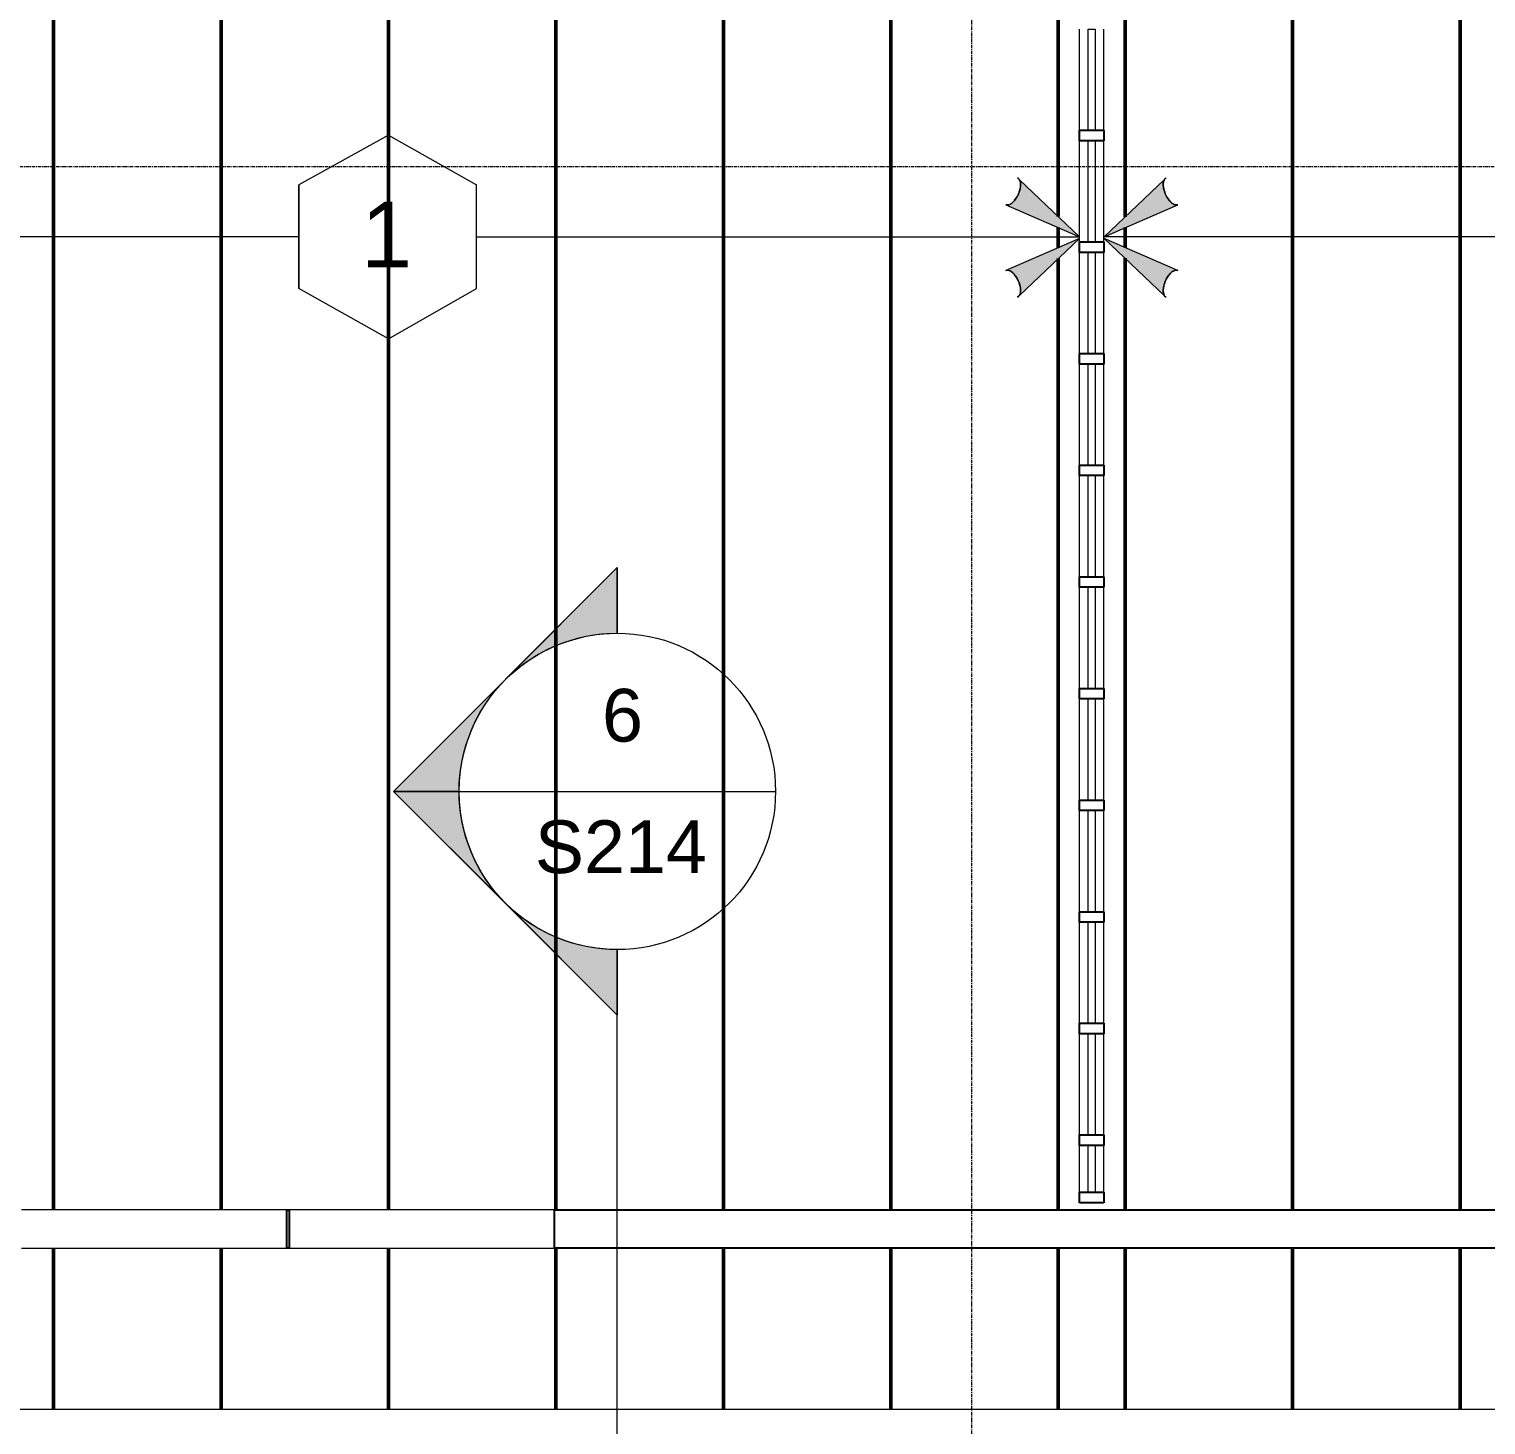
# Model space of a CAD drawing. Header units: inches. Extents: x -4036 to -1914, y 2 to 12338.
# Drawn here: x -3289.4 to -3080.6, y 9986.3 to 10186.3 of the extents above; entities that cross this region are included whole.
import ezdxf

# ---------------------------------------------------------------- set-up
doc = ezdxf.new("R2010")
doc.units = ezdxf.units.IN
doc.header["$MEASUREMENT"] = 0
doc.linetypes.add('Línea de rejilla', pattern=[0.875, 0.5, -0.125, 0.125, -0.125])
for name, color, linetype, lineweight in [('A-ANNO-NOTE', 131, 'Continuous', 9), ('A-DETL-GENF', 92, 'Continuous', 9), ('A-GLAZ-CURT', 52, 'Continuous', 9), ('A-GLAZ-CWMG', 51, 'Continuous', 9), ('G-ANNO-SYMB', 111, 'Continuous', 9), ('I-WALL', 2, 'Continuous', 9), ('S-BEAM', 12, 'Continuous', 9), ('S-BEAM-ANLY', 10, 'Continuous', 50), ('S-GRID', 1, 'Continuous', 9)]:
    doc.layers.add(name, color=color, linetype=linetype, lineweight=lineweight)
doc.styles.add('Arial', font='arial.ttf', dxfattribs={"height": 9.448819})
doc.styles.add('Arial_2', font='arial.ttf', dxfattribs={"height": 7.559055})

# ---------------------------------------------------------------- blocks, each defined once
blk = doc.blocks.new('System Panel - PlyWood-1273769-FRAMING PLAN - 2ND FLOOR')
at = {"layer": 'A-GLAZ-CURT', "lineweight": 18}
for p, q in [((-3.3625, -0.5), (-3.3625, 0.5)), ((-3.3625, 0.5), (3.3625, 0.5)), ((3.3625, 0.5), (3.3625, -0.5)), ((3.3625, -0.5), (-3.3625, -0.5))]:
    blk.add_line(p, q, dxfattribs=at)
blk = doc.blocks.new('System Panel - PlyWood-764931-FRAMING PLAN - 2ND FLOOR')
at = {"layer": 'A-GLAZ-CURT', "lineweight": 18}
for p, q in [((-7.25, -0.5), (-7.25, 0.5)), ((-7.25, 0.5), (7.25, 0.5)), ((7.25, 0.5), (7.25, -0.5)), ((7.25, -0.5), (-7.25, -0.5))]:
    blk.add_line(p, q, dxfattribs=at)
blk = doc.blocks.new('Rectangular Mullion - 3 1_2_-735852-FRAMING PLAN - 2ND FLOOR')
at = {"layer": 'A-GLAZ-CWMG'}
for p, q in [((-2937.27, 10357.29), (-2937.27, 10342.79)), ((-2933.77, 10357.29), (-2933.77, 10342.79))]:
    blk.add_line(p, q, dxfattribs=at)
blk = doc.blocks.new('Rectangular Mullion - 3 1_2_-735861-FRAMING PLAN - 2ND FLOOR')
at = {"layer": 'A-GLAZ-CWMG', "lineweight": 25}
for p, q in [((-1.5, 1.75), (0, 1.75)), ((-1.5, -1.75), (-1.5, 1.75)), ((0, 1.75), (0, -1.75)), ((0, -1.75), (-1.5, -1.75))]:
    blk.add_line(p, q, dxfattribs=at)
blk = doc.blocks.new('Rectangular Mullion - 3 1_2_-735856-FRAMING PLAN - 2ND FLOOR')
at = {"layer": 'A-GLAZ-CWMG', "lineweight": 25}
for p, q in [((0.75, 1.75), (-0.75, 1.75)), ((-0.75, 1.75), (-0.75, -1.75)), ((0.75, -1.75), (0.75, 1.75)), ((-0.75, -1.75), (0.75, -1.75))]:
    blk.add_line(p, q, dxfattribs=at)
blk = doc.blocks.new('TRUSS - 22_-V69-FRAMING PLAN - 2ND FLOOR')
at = {"layer": 'S-BEAM'}
for p, q in [((12.79, 0), (-183.8, 0)), ((17.25, 0), (14.36, 0)), ((155.15, 0), (18.81, 0)), ((183.8, 0), (160.65, 0))]:
    blk.add_line(p, q, dxfattribs=at)
blk = doc.blocks.new('TRUSS - 22_-1469617-FRAMING PLAN - 2ND FLOOR')
at = {"layer": 'S-BEAM'}
for p, q in [((155.15, 0), (-183.8, 0)), ((183.8, 0), (160.65, 0))]:
    blk.add_line(p, q, dxfattribs=at)
blk = doc.blocks.new('TRUSS - 22_-V68-FRAMING PLAN - 2ND FLOOR')
at = {"layer": 'S-BEAM'}
for p, q in [((164.15, 0), (-192.8, 0)), ((192.8, 0), (169.64, 0))]:
    blk.add_line(p, q, dxfattribs=at)
blk = doc.blocks.new('TRUSS - 22_-V51-FRAMING PLAN - 2ND FLOOR')
at = {"layer": 'S-BEAM'}
for p, q in [((164.15, 0), (-192.8, 0)), ((192.8, 0), (169.65, 0))]:
    blk.add_line(p, q, dxfattribs=at)
blk = doc.blocks.new('TRUSS - 22_-V72-FRAMING PLAN - 2ND FLOOR')
at = {"layer": 'S-BEAM'}
for p, q in [((12.84, 0), (-183.8, 0)), ((17.22, 0), (14.38, 0)), ((155.15, 0), (18.76, 0)), ((183.8, 0), (160.65, 0))]:
    blk.add_line(p, q, dxfattribs=at)
blk = doc.blocks.new('Rectangular Mullion - 3 1_2_-1273768-FRAMING PLAN - 2ND FLOOR')
at = {"layer": 'A-GLAZ-CWMG'}
for p, q in [((-3138.87, 10019.59), (-3138.87, 10026.31)), ((-3135.37, 10019.59), (-3135.37, 10026.31))]:
    blk.add_line(p, q, dxfattribs=at)
blk = doc.blocks.new('Rectangular Mullion - 3 1_2_-735837-FRAMING PLAN - 2ND FLOOR')
at = {"layer": 'A-GLAZ-CWMG', "lineweight": 25}
for p, q in [((0.75, 1.75), (-0.75, 1.75)), ((-0.75, 1.75), (-0.75, -1.75)), ((0.75, -1.75), (0.75, 1.75)), ((-0.75, -1.75), (0.75, -1.75))]:
    blk.add_line(p, q, dxfattribs=at)
blk = doc.blocks.new('TRUSSES - TRUSSES-1143716-FRAMING PLAN - 2ND FLOOR')
at = {"layer": 'A-DETL-GENF'}
h = blk.add_hatch(color=256, dxfattribs=at)
h.paths.add_polyline_path([(-90.4, 8.4), (-99, 0.23), (-88.64, 4.79), (-88.85, 4.81), (-89.08, 4.9), (-89.31, 5.06), (-89.77, 5.53), (-90.16, 6.17), (-90.43, 6.89), (-90.55, 7.59), (-90.49, 8.17)], flags=0)
h.paths.add_polyline_path([(-99, 0), (-90.4, -8.17), (-90.49, -7.95), (-90.54, -7.68), (-90.51, -7.02), (-90.31, -6.3), (-89.98, -5.61), (-89.55, -5.04), (-89.08, -4.68), (-88.85, -4.59), (-88.64, -4.56), (-88.45, -4.6), (-97.32, -0.73)], flags=0)
h = blk.add_hatch(color=256, dxfattribs=at)
h.paths.add_polyline_path([(90.4, 8.4), (90.49, 8.17), (90.54, 7.9), (90.51, 7.25), (90.31, 6.53), (89.98, 5.84), (89.55, 5.27), (89.08, 4.9), (88.85, 4.81), (88.64, 4.79), (88.45, 4.83), (99, 0.23), (95.51, 3.55)], flags=0)
h.paths.add_polyline_path([(99, 0), (88.64, -4.56), (88.85, -4.59), (89.08, -4.68), (89.31, -4.83), (89.77, -5.31), (90.16, -5.95), (90.43, -6.66), (90.55, -7.36), (90.49, -7.95), (90.4, -8.17), (98.23, -0.73)], flags=0)
for p, q in [((0, 14.61), (-12.61, 7.43)), ((0, 14.61), (12.85, 7.43)), ((-90.4, 8.4), (-99, 0.23)), ((-90.4, 8.4), (-90.12, 8.66)), ((90.4, 8.4), (90.12, 8.66)), ((99, 0.23), (90.4, 8.4)), ((-12.61, 7.43), (-12.61, -7.43)), ((12.85, -7.43), (12.85, 7.43)), ((12.85, 7.43), (12.85, -7.43)), ((-99, 0.23), (-88.45, 4.83)), ((88.45, 4.83), (99, 0.23)), ((-99, 0), (-90.4, -8.17)), ((-88.45, -4.6), (-99, 0)), ((-12.61, 0), (-99, 0)), ((12.85, 0), (99, 0)), ((99, 0), (88.45, -4.6)), ((90.4, -8.17), (99, 0)), ((-90.4, -8.17), (-90.12, -8.43)), ((0, -14.56), (-12.61, -7.43)), ((0, -14.56), (12.85, -7.43)), ((90.4, -8.17), (90.12, -8.43))]:
    blk.add_line(p, q, dxfattribs=at)
for centre, major_axis, start_param, end_param in [((-89.29, 6.74), (-0.84, 1.91), 0, 0.515859), ((89.29, 6.74), (0.84, 1.91), 5.767326, 6.283185), ((-89.29, 6.74), (-0.84, 1.91), 0.527907, 1.031328), ((-89.29, 6.74), (-0.84, 1.91), 1.058732, 1.553534), ((-89.29, 6.74), (-0.84, 1.91), 1.586991, 2.08013), ((89.29, 6.74), (0.84, 1.91), 4.203055, 4.696194), ((89.29, 6.74), (0.84, 1.91), 4.729651, 5.224453), ((89.29, 6.74), (0.84, 1.91), 5.251857, 5.755279), ((-89.29, 6.74), (-0.84, 1.91), 2.111632, 2.609761), ((-89.29, 6.74), (-0.84, 1.91), 2.630892, 3.141593), ((89.29, 6.74), (0.84, 1.91), 3.141593, 3.652293), ((89.29, 6.74), (0.84, 1.91), 3.673425, 4.171554), ((-89.29, -6.52), (0.84, 1.91), 1.588058, 2.082861), ((-89.29, -6.52), (0.84, 1.91), 1.061463, 1.554602), ((-89.29, -6.52), (0.84, 1.91), 0.531832, 1.029961), ((-89.29, -6.52), (0.84, 1.91), 0, 0.5107), ((89.29, -6.52), (-0.84, 1.91), 5.772485, 6.283185), ((89.29, -6.52), (-0.84, 1.91), 5.253224, 5.751353), ((89.29, -6.52), (-0.84, 1.91), 4.728584, 5.221723), ((89.29, -6.52), (-0.84, 1.91), 4.200325, 4.695127), ((-89.29, -6.52), (0.84, 1.91), 2.110265, 2.613686), ((-89.29, -6.52), (0.84, 1.91), 2.625734, 3.141593), ((89.29, -6.52), (-0.84, 1.91), 3.141593, 3.657452), ((89.29, -6.52), (-0.84, 1.91), 3.669499, 4.172921)]:
    blk.add_ellipse(centre, major_axis=major_axis, ratio=0.493649, start_param=start_param, end_param=end_param, dxfattribs=at)
for points, knots in [([(-88.45, 4.83), (-88.51, 4.81), (-88.64, 4.78), (-88.85, 4.8), (-89.08, 4.89), (-89.39, 5.1), (-89.78, 5.5), (-90.18, 6.16), (-90.48, 6.96), (-90.58, 7.64), (-90.52, 8.12), (-90.45, 8.31), (-90.4, 8.4)], [0, 0, 0, 0, 0.066667, 0.133333, 0.2, 0.266667, 0.4, 0.533333, 0.666667, 0.833333, 0.916667, 1, 1, 1, 1]), ([(90.4, 8.4), (90.44, 8.33), (90.5, 8.18), (90.56, 7.82), (90.54, 7.26), (90.34, 6.52), (90.01, 5.84), (89.61, 5.3), (89.19, 4.94), (88.86, 4.79), (88.61, 4.78), (88.51, 4.81), (88.45, 4.83)], [0, 0, 0, 0, 0.066667, 0.133333, 0.266667, 0.4, 0.533333, 0.65, 0.766667, 0.883333, 0.941667, 1, 1, 1, 1]), ([(-90.4, -8.17), (-90.44, -8.1), (-90.5, -7.96), (-90.56, -7.59), (-90.54, -7.03), (-90.34, -6.3), (-90.01, -5.62), (-89.61, -5.08), (-89.19, -4.71), (-88.86, -4.57), (-88.61, -4.55), (-88.51, -4.58), (-88.45, -4.6)], [0, 0, 0, 0, 0.066667, 0.133333, 0.266667, 0.4, 0.533333, 0.65, 0.766667, 0.883333, 0.941667, 1, 1, 1, 1]), ([(88.45, -4.6), (88.51, -4.58), (88.64, -4.55), (88.85, -4.57), (89.08, -4.67), (89.39, -4.87), (89.78, -5.28), (90.18, -5.93), (90.48, -6.73), (90.58, -7.41), (90.52, -7.9), (90.45, -8.09), (90.4, -8.17)], [0, 0, 0, 0, 0.066667, 0.133333, 0.2, 0.266667, 0.4, 0.533333, 0.666667, 0.833333, 0.916667, 1, 1, 1, 1])]:
    blk.add_open_spline(points, degree=3, knots=knots, dxfattribs=at)
blk = doc.blocks.new('TRUSSES - TRUSSES-V115-FRAMING PLAN - 2ND FLOOR')
at = {"layer": 'A-DETL-GENF'}
h = blk.add_hatch(color=256, dxfattribs=at)
h.paths.add_polyline_path([(-90.45, 8.4), (-99.05, 0.23), (-88.69, 4.79), (-88.9, 4.81), (-89.13, 4.9), (-89.36, 5.06), (-89.82, 5.53), (-90.21, 6.17), (-90.48, 6.89), (-90.6, 7.59), (-90.54, 8.17)], flags=0)
h.paths.add_polyline_path([(-99.05, 0), (-90.45, -8.17), (-90.54, -7.95), (-90.59, -7.68), (-90.56, -7.02), (-90.36, -6.3), (-90.03, -5.61), (-89.6, -5.04), (-89.13, -4.68), (-88.9, -4.59), (-88.69, -4.56), (-88.5, -4.6), (-96.3, -1.2)], flags=0)
h = blk.add_hatch(color=256, dxfattribs=at)
h.paths.add_polyline_path([(90.45, 8.4), (90.54, 8.17), (90.59, 7.9), (90.56, 7.25), (90.36, 6.53), (90.03, 5.84), (89.6, 5.27), (89.13, 4.9), (88.9, 4.81), (88.69, 4.79), (88.5, 4.83), (99.05, 0.23), (95.27, 3.82)], flags=0)
h.paths.add_polyline_path([(99.05, 0), (88.69, -4.56), (88.9, -4.59), (89.13, -4.68), (89.36, -4.83), (89.82, -5.31), (90.21, -5.95), (90.48, -6.66), (90.6, -7.36), (90.54, -7.95), (90.45, -8.17), (95.27, -3.59)], flags=0)
for p, q in [((0, 14.61), (-12.61, 7.43)), ((0, 14.61), (12.85, 7.43)), ((-90.45, 8.4), (-99.05, 0.23)), ((-90.45, 8.4), (-90.17, 8.66)), ((90.45, 8.4), (90.17, 8.66)), ((99.05, 0.23), (90.45, 8.4)), ((-12.61, 7.43), (-12.61, -7.43)), ((12.85, -7.43), (12.85, 7.43)), ((12.85, 7.43), (12.85, -7.43)), ((-99.05, 0.23), (-88.5, 4.83)), ((88.5, 4.83), (99.05, 0.23)), ((-99.05, 0), (-90.45, -8.17)), ((-88.5, -4.6), (-99.05, 0)), ((-12.61, 0), (-99.05, 0)), ((12.85, 0), (99.05, 0)), ((99.05, 0), (88.5, -4.6)), ((90.45, -8.17), (99.05, 0)), ((-90.45, -8.17), (-90.17, -8.43)), ((0, -14.56), (-12.61, -7.43)), ((0, -14.56), (12.85, -7.43)), ((90.45, -8.17), (90.17, -8.43))]:
    blk.add_line(p, q, dxfattribs=at)
for centre, major_axis, start_param, end_param in [((-89.34, 6.74), (-0.84, 1.91), 0, 0.515859), ((89.34, 6.74), (0.84, 1.91), 5.767326, 6.283185), ((-89.34, 6.74), (-0.84, 1.91), 0.527907, 1.031328), ((-89.34, 6.74), (-0.84, 1.91), 1.058732, 1.553534), ((-89.34, 6.74), (-0.84, 1.91), 1.586991, 2.08013), ((89.34, 6.74), (0.84, 1.91), 4.203055, 4.696194), ((89.34, 6.74), (0.84, 1.91), 4.729651, 5.224453), ((89.34, 6.74), (0.84, 1.91), 5.251857, 5.755279), ((-89.34, 6.74), (-0.84, 1.91), 2.111632, 2.609761), ((-89.34, 6.74), (-0.84, 1.91), 2.630892, 3.141593), ((89.34, 6.74), (0.84, 1.91), 3.141593, 3.652293), ((89.34, 6.74), (0.84, 1.91), 3.673425, 4.171554), ((-89.34, -6.52), (0.84, 1.91), 1.588058, 2.082861), ((-89.34, -6.52), (0.84, 1.91), 1.061463, 1.554602), ((-89.34, -6.52), (0.84, 1.91), 0.531832, 1.029961), ((-89.34, -6.52), (0.84, 1.91), 0, 0.5107), ((89.34, -6.52), (-0.84, 1.91), 5.772485, 6.283185), ((89.34, -6.52), (-0.84, 1.91), 5.253224, 5.751353), ((89.34, -6.52), (-0.84, 1.91), 4.728584, 5.221723), ((89.34, -6.52), (-0.84, 1.91), 4.200325, 4.695127), ((-89.34, -6.52), (0.84, 1.91), 2.110265, 2.613686), ((-89.34, -6.52), (0.84, 1.91), 2.625734, 3.141593), ((89.34, -6.52), (-0.84, 1.91), 3.141593, 3.657452), ((89.34, -6.52), (-0.84, 1.91), 3.669499, 4.172921)]:
    blk.add_ellipse(centre, major_axis=major_axis, ratio=0.493649, start_param=start_param, end_param=end_param, dxfattribs=at)
for points, knots in [([(-88.5, 4.83), (-88.56, 4.81), (-88.69, 4.78), (-88.9, 4.8), (-89.13, 4.89), (-89.44, 5.1), (-89.83, 5.5), (-90.23, 6.16), (-90.53, 6.96), (-90.63, 7.64), (-90.57, 8.12), (-90.5, 8.31), (-90.45, 8.4)], [0, 0, 0, 0, 0.066667, 0.133333, 0.2, 0.266667, 0.4, 0.533333, 0.666667, 0.833333, 0.916667, 1, 1, 1, 1]), ([(90.45, 8.4), (90.49, 8.33), (90.55, 8.18), (90.61, 7.82), (90.59, 7.26), (90.39, 6.52), (90.06, 5.84), (89.66, 5.3), (89.24, 4.94), (88.91, 4.79), (88.66, 4.78), (88.56, 4.81), (88.5, 4.83)], [0, 0, 0, 0, 0.066667, 0.133333, 0.266667, 0.4, 0.533333, 0.65, 0.766667, 0.883333, 0.941667, 1, 1, 1, 1]), ([(-90.45, -8.17), (-90.49, -8.1), (-90.55, -7.96), (-90.61, -7.59), (-90.59, -7.03), (-90.39, -6.3), (-90.06, -5.62), (-89.66, -5.08), (-89.24, -4.71), (-88.91, -4.57), (-88.66, -4.55), (-88.56, -4.58), (-88.5, -4.6)], [0, 0, 0, 0, 0.066667, 0.133333, 0.266667, 0.4, 0.533333, 0.65, 0.766667, 0.883333, 0.941667, 1, 1, 1, 1]), ([(88.5, -4.6), (88.56, -4.58), (88.69, -4.55), (88.9, -4.57), (89.13, -4.67), (89.44, -4.87), (89.83, -5.28), (90.23, -5.93), (90.53, -6.73), (90.63, -7.41), (90.57, -7.9), (90.5, -8.09), (90.45, -8.17)], [0, 0, 0, 0, 0.066667, 0.133333, 0.2, 0.266667, 0.4, 0.533333, 0.666667, 0.833333, 0.916667, 1, 1, 1, 1])]:
    blk.add_open_spline(points, degree=3, knots=knots, dxfattribs=at)
blk = doc.blocks.new('Vista de diseño - Extremo inicial de sección - Rellenado-1561-FRAMING PLAN - 2ND FLOOR')
at = {"layer": 'G-ANNO-SYMB'}
h = blk.add_hatch(color=256, dxfattribs=at)
edge = h.paths.add_edge_path(flags=0)
edge.add_line((-0.2362, 0.3341), (-0.2362, 0.2362))
edge.add_arc((-0.2362, 0), 0.2362, 90, 135)
edge.add_line((-0.4033, 0.167), (-0.2362, 0.3341))
h = blk.add_hatch(color=256, dxfattribs=at)
edge = h.paths.add_edge_path(flags=0)
edge.add_line((-0.2362, 0.3341), (-0.0692, 0.167))
edge.add_arc((-0.2362, 0), 0.2362, 45, 90)
edge.add_line((-0.2362, 0.2362), (-0.2362, 0.3341))
h = blk.add_hatch(color=256, dxfattribs=at)
edge = h.paths.add_edge_path(flags=0)
edge.add_line((-0.5703, 0), (-0.4033, 0.167))
edge.add_arc((-0.2362, 0), 0.2362, 135, 180)
edge.add_line((-0.4724, 0), (-0.5703, 0))
h = blk.add_hatch(color=256, dxfattribs=at)
edge = h.paths.add_edge_path(flags=0)
edge.add_line((0.0978, 0), (0, 0))
edge.add_arc((-0.2362, 0), 0.2362, 360, 405)
edge.add_line((-0.0692, 0.167), (0.0978, 0))
for p, q in [((-0.2362, 0.3341), (-0.5703, 0)), ((-0.2362, 0.3341), (-0.4033, 0.167)), ((-0.2362, 0.3341), (0.0978, 0)), ((-0.2362, 0.2362), (-0.2362, 0.3341)), ((-0.2362, 0.3341), (-0.2362, 0.2362)), ((-0.0692, 0.167), (-0.2362, 0.3341)), ((-0.4033, 0.167), (-0.5703, 0)), ((0.0978, 0), (-0.0692, 0.167)), ((-0.5703, 0), (-0.4724, 0)), ((0, 0), (0.0978, 0)), ((-0.4724, 0), (-0.5703, 0)), ((0, 0), (0.0978, 0))]:
    blk.add_line(p, q, dxfattribs=at)
for start, end in [(360, 180), (90, 135), (45, 90), (135, 180), (360, 45), (180, 360)]:
    blk.add_arc((-0.2362, 0), 0.2362, start, end, dxfattribs=at)

msp = doc.modelspace()

# ---------------------------------------------------------------- linework, layer by layer
at = {"layer": 'G-ANNO-SYMB'}
for p, q in [((-3227.8, 10077.06), (-3182.45, 10077.06)), ((-3205.12, 9972.51), (-3205.12, 10054.38))]:
    msp.add_line(p, q, dxfattribs=at)
at = {"layer": 'I-WALL'}
for p, q in [((-3252.51, 10017.09), (-3290.54, 10017.09)), ((-3214.11, 10017.09), (-3252.14, 10017.09)), ((-3290.54, 10011.59), (-3252.51, 10011.59)), ((-3252.14, 10011.59), (-3214.11, 10011.59)), ((-2644.92, 9988.44), (-3852.47, 9988.44))]:
    msp.add_line(p, q, dxfattribs=at)
at = {"layer": 'I-WALL', "lineweight": 25}
for p, q in [((-3252.51, 10011.59), (-3252.51, 10017.09)), ((-3252.51, 10017.09), (-3252.14, 10017.09)), ((-3252.14, 10017.09), (-3252.14, 10011.59)), ((-3214.11, 10011.59), (-3214.11, 10017.09)), ((-3214.11, 10017.09), (-3060.14, 10017.09)), ((-3252.14, 10011.59), (-3252.51, 10011.59)), ((-3060.14, 10011.59), (-3214.11, 10011.59))]:
    msp.add_line(p, q, dxfattribs=at)
at = {"layer": 'S-BEAM-ANLY', "color": 7}
for p, q in [((-3285.92, 10344.04), (-3285.92, 10018.44)), ((-3261.92, 10344.04), (-3261.92, 10018.44)), ((-3237.92, 10344.04), (-3237.92, 10018.44)), ((-3213.92, 10344.04), (-3213.92, 10018.44)), ((-3189.92, 10326.04), (-3189.92, 10018.44)), ((-3165.92, 10326.04), (-3165.92, 10018.44)), ((-3141.92, 10326.04), (-3141.92, 10159.45)), ((-3132.32, 10326.04), (-3132.32, 10159.4)), ((-3108.32, 10326.04), (-3108.32, 10018.44)), ((-3084.32, 10326.04), (-3084.32, 10018.44)), ((-3141.92, 10157.88), (-3141.92, 10154.99)), ((-3132.32, 10157.86), (-3132.32, 10155.02)), ((-3141.92, 10153.43), (-3141.92, 10018.44)), ((-3132.32, 10153.48), (-3132.32, 10018.44)), ((-3285.92, 10018.44), (-3285.92, 10017.09)), ((-3261.92, 10018.44), (-3261.92, 10017.09)), ((-3237.92, 10018.44), (-3237.92, 10017.09)), ((-3213.92, 10018.44), (-3213.92, 10017.09)), ((-3189.92, 10018.44), (-3189.92, 10017.09)), ((-3165.92, 10018.44), (-3165.92, 10017.09)), ((-3141.92, 10018.44), (-3141.92, 10017.09)), ((-3132.32, 10018.44), (-3132.32, 10017.09)), ((-3108.32, 10018.44), (-3108.32, 10017.09)), ((-3084.32, 10018.44), (-3084.32, 10017.09)), ((-3285.92, 10011.59), (-3285.92, 9988.44)), ((-3261.92, 10011.59), (-3261.92, 9988.44)), ((-3237.92, 10011.59), (-3237.92, 9988.44)), ((-3213.92, 10011.6), (-3213.92, 9988.44)), ((-3189.92, 10011.59), (-3189.92, 9988.44)), ((-3165.92, 10011.59), (-3165.92, 9988.44)), ((-3141.92, 10011.59), (-3141.92, 9988.44)), ((-3132.32, 10011.59), (-3132.32, 9988.44)), ((-3108.32, 10011.59), (-3108.32, 9988.44)), ((-3084.32, 10011.59), (-3084.32, 9988.44))]:
    msp.add_line(p, q, dxfattribs=at)
at = {"layer": 'S-GRID', "linetype": 'Línea de rejilla'}
for p, q in [((-3154.32, 9786.33), (-3154.32, 12288.56)), ((-1959.43, 10166.6), (-3987.13, 10166.6))]:
    msp.add_line(p, q, dxfattribs=at)

# ---------------------------------------------------------------- block references
at = {"layer": 'A-DETL-GENF', "rotation": 180}
for name, p in [('TRUSSES - TRUSSES-V115-FRAMING PLAN - 2ND FLOOR', (-3237.92, 10156.55)), ('TRUSSES - TRUSSES-1143716-FRAMING PLAN - 2ND FLOOR', (-3036.32, 10156.55))]:
    msp.add_blockref(name, p, dxfattribs=at)
at = {"layer": 'A-GLAZ-CURT', "rotation": 89.99999999999955}
for name, p in [('System Panel - PlyWood-764931-FRAMING PLAN - 2ND FLOOR', (-3137.12, 10179.06)), ('System Panel - PlyWood-764931-FRAMING PLAN - 2ND FLOOR', (-3137.12, 10163.06)), ('System Panel - PlyWood-764931-FRAMING PLAN - 2ND FLOOR', (-3137.12, 10147.06)), ('System Panel - PlyWood-764931-FRAMING PLAN - 2ND FLOOR', (-3137.12, 10131.06)), ('System Panel - PlyWood-764931-FRAMING PLAN - 2ND FLOOR', (-3137.12, 10115.06)), ('System Panel - PlyWood-764931-FRAMING PLAN - 2ND FLOOR', (-3137.12, 10099.06)), ('System Panel - PlyWood-764931-FRAMING PLAN - 2ND FLOOR', (-3137.12, 10083.06)), ('System Panel - PlyWood-764931-FRAMING PLAN - 2ND FLOOR', (-3137.12, 10067.06)), ('System Panel - PlyWood-764931-FRAMING PLAN - 2ND FLOOR', (-3137.12, 10051.06)), ('System Panel - PlyWood-764931-FRAMING PLAN - 2ND FLOOR', (-3137.12, 10035.06)), ('System Panel - PlyWood-1273769-FRAMING PLAN - 2ND FLOOR', (-3137.12, 10022.95))]:
    msp.add_blockref(name, p, dxfattribs=at)
at = {"layer": 'A-GLAZ-CWMG'}
for name, p, rotation in [('Rectangular Mullion - 3 1_2_-735852-FRAMING PLAN - 2ND FLOOR', (-6072.65, 20529.1), 180), ('Rectangular Mullion - 3 1_2_-735852-FRAMING PLAN - 2ND FLOOR', (-6072.65, 20513.1), 180), ('Rectangular Mullion - 3 1_2_-735852-FRAMING PLAN - 2ND FLOOR', (-6072.65, 20497.1), 180), ('Rectangular Mullion - 3 1_2_-735852-FRAMING PLAN - 2ND FLOOR', (-6072.65, 20481.1), 180), ('Rectangular Mullion - 3 1_2_-735852-FRAMING PLAN - 2ND FLOOR', (-6072.65, 20465.1), 180), ('Rectangular Mullion - 3 1_2_-735852-FRAMING PLAN - 2ND FLOOR', (-6072.65, 20449.1), 180), ('Rectangular Mullion - 3 1_2_-735852-FRAMING PLAN - 2ND FLOOR', (-6072.65, 20433.1), 180), ('Rectangular Mullion - 3 1_2_-735852-FRAMING PLAN - 2ND FLOOR', (-6072.65, 20417.1), 180), ('Rectangular Mullion - 3 1_2_-735852-FRAMING PLAN - 2ND FLOOR', (-6072.65, 20401.1), 180), ('Rectangular Mullion - 3 1_2_-735852-FRAMING PLAN - 2ND FLOOR', (-6072.65, 20385.1), 180), ('Rectangular Mullion - 3 1_2_-735861-FRAMING PLAN - 2ND FLOOR', (-3137.12, 10018.09), 269.9999999999995)]:
    msp.add_blockref(name, p, dxfattribs=dict(at, rotation=rotation))
at = {"layer": 'A-GLAZ-CWMG', "extrusion": (0, 0, -1), "rotation": 90.0000000000005}
for name, p in [('Rectangular Mullion - 3 1_2_-735856-FRAMING PLAN - 2ND FLOOR', (3137.12, 10171.06)), ('Rectangular Mullion - 3 1_2_-735856-FRAMING PLAN - 2ND FLOOR', (3137.12, 10155.06)), ('Rectangular Mullion - 3 1_2_-735856-FRAMING PLAN - 2ND FLOOR', (3137.12, 10139.06)), ('Rectangular Mullion - 3 1_2_-735856-FRAMING PLAN - 2ND FLOOR', (3137.12, 10123.06)), ('Rectangular Mullion - 3 1_2_-735856-FRAMING PLAN - 2ND FLOOR', (3137.12, 10107.06)), ('Rectangular Mullion - 3 1_2_-735856-FRAMING PLAN - 2ND FLOOR', (3137.12, 10091.06)), ('Rectangular Mullion - 3 1_2_-735856-FRAMING PLAN - 2ND FLOOR', (3137.12, 10075.06)), ('Rectangular Mullion - 3 1_2_-735856-FRAMING PLAN - 2ND FLOOR', (3137.12, 10059.06)), ('Rectangular Mullion - 3 1_2_-735856-FRAMING PLAN - 2ND FLOOR', (3137.12, 10043.06)), ('Rectangular Mullion - 3 1_2_-735837-FRAMING PLAN - 2ND FLOOR', (3137.12, 10027.06))]:
    msp.add_blockref(name, p, dxfattribs=at)
at = {"layer": 'A-GLAZ-CWMG'}
msp.add_blockref('Rectangular Mullion - 3 1_2_-1273768-FRAMING PLAN - 2ND FLOOR', (0, 0), dxfattribs=at)
at = {"layer": 'G-ANNO-SYMB', "extrusion": (0, 0, -1), "xscale": 95.99999999999994, "yscale": 95.99999999999994, "zscale": 95.99999999999994, "rotation": 270.0000000000002}
msp.add_blockref('Vista de diseño - Extremo inicial de sección - Rellenado-1561-FRAMING PLAN - 2ND FLOOR', (3205.12, 10054.38), dxfattribs=at)
at = {"layer": 'S-BEAM'}
for name, p, rotation in [('TRUSS - 22_-V51-FRAMING PLAN - 2ND FLOOR', (-3285.92, 10181.24), 270.0000000000004), ('TRUSS - 22_-V51-FRAMING PLAN - 2ND FLOOR', (-3261.92, 10181.24), 270.0000000000004), ('TRUSS - 22_-V51-FRAMING PLAN - 2ND FLOOR', (-3237.92, 10181.24), 270.0000000000004), ('TRUSS - 22_-V68-FRAMING PLAN - 2ND FLOOR', (-3213.92, 10181.24), 270.0000000000004), ('TRUSS - 22_-1469617-FRAMING PLAN - 2ND FLOOR', (-3189.92, 10172.24), 270.0000000000004), ('TRUSS - 22_-1469617-FRAMING PLAN - 2ND FLOOR', (-3165.92, 10172.24), 270.0000000000004), ('TRUSS - 22_-V69-FRAMING PLAN - 2ND FLOOR', (-3141.92, 10172.24), 270.0000000000004), ('TRUSS - 22_-V72-FRAMING PLAN - 2ND FLOOR', (-3132.32, 10172.24), 270.0000000000003), ('TRUSS - 22_-1469617-FRAMING PLAN - 2ND FLOOR', (-3108.32, 10172.24), 270.0000000000003), ('TRUSS - 22_-1469617-FRAMING PLAN - 2ND FLOOR', (-3084.32, 10172.24), 270.0000000000003)]:
    msp.add_blockref(name, p, dxfattribs=dict(at, rotation=rotation))

# ---------------------------------------------------------------- texts
at = {"layer": 'A-ANNO-NOTE', "insert": (-3241.84, 10161.6), "char_height": 9.45, "width": 8.787, "attachment_point": 1, "style": 'Arial'}
msp.add_mtext('1', dxfattribs=at)
at = {"layer": 'G-ANNO-SYMB', "attachment_point": 1, "style": 'Arial_2'}
for s, insert, char_height, width in [('6', (-3207.31, 10091.75), 7.56, 7.272), ('S214', (-3216.94, 10072.9), 7.559, 30.603)]:
    msp.add_mtext(s, dxfattribs=dict(at, insert=insert, char_height=char_height, width=width))

doc.saveas('drawing.dxf')
